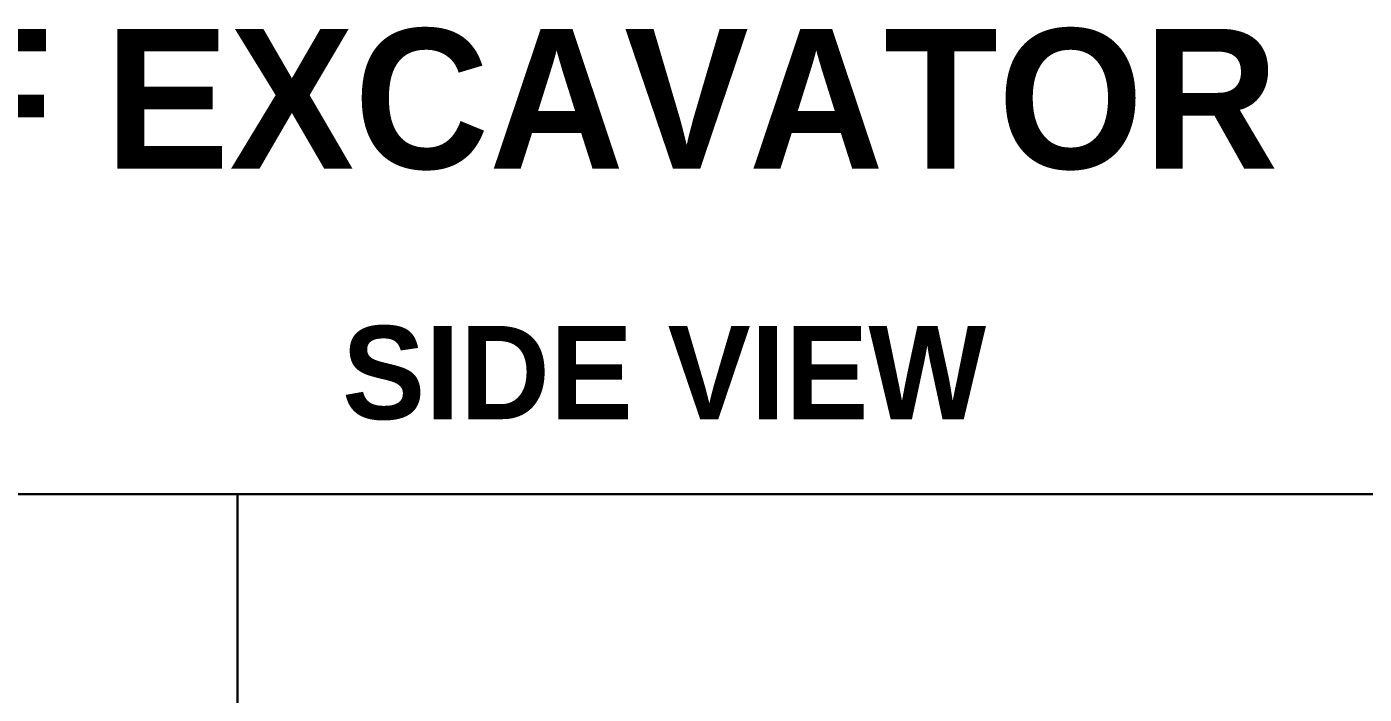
# Model space of a CAD drawing. Header units: millimetres. Extents: x 840 to 45745, y -146 to 13913.
# Drawn here: x 31380 to 37121, y 11048 to 13913 of the extents above; entities that cross this region are included whole.
import ezdxf

# ---------------------------------------------------------------- set-up
doc = ezdxf.new("R2010")
doc.units = ezdxf.units.MM
doc.layers.add('drawing', color=7, linetype='Continuous', lineweight=30)
doc.layers.add('TEXT', color=7, linetype='Continuous', lineweight=30)
doc.styles.get("Standard").update_dxf_attribs({"font": 'arial.ttf'})

msp = doc.modelspace()

# ---------------------------------------------------------------- linework, layer by layer
at = {"layer": 'drawing'}
for p, q in [((32284.64, 11906.29), (20039.75, 11906.29)), ((32284.64, 6225.41), (32284.64, 11906.29)), ((32284.64, 11906.29), (37799.4, 11906.29))]:
    msp.add_line(p, q, dxfattribs=at)

# ---------------------------------------------------------------- texts
at = {"layer": 'TEXT', "attachment_point": 1}
for s, width, insert, char_height in [('{\\fCalifornian FB|b1|i0|c0|p18;ORTHOGRAPHIC VIEWS OF EXCAVATOR}', 20165.2715, (20749.24, 13904.03), 600), ('{\\fCalifornian FB|b1|i0|c0|p18;SIDE VIEW}', 6056.3124, (32733.59, 12628.81), 400)]:
    msp.add_mtext_dynamic_manual_height_columns(s, width=width, gutter_width=686.68, heights=[0], dxfattribs=dict(at, insert=insert, char_height=char_height))

doc.saveas('drawing.dxf')
